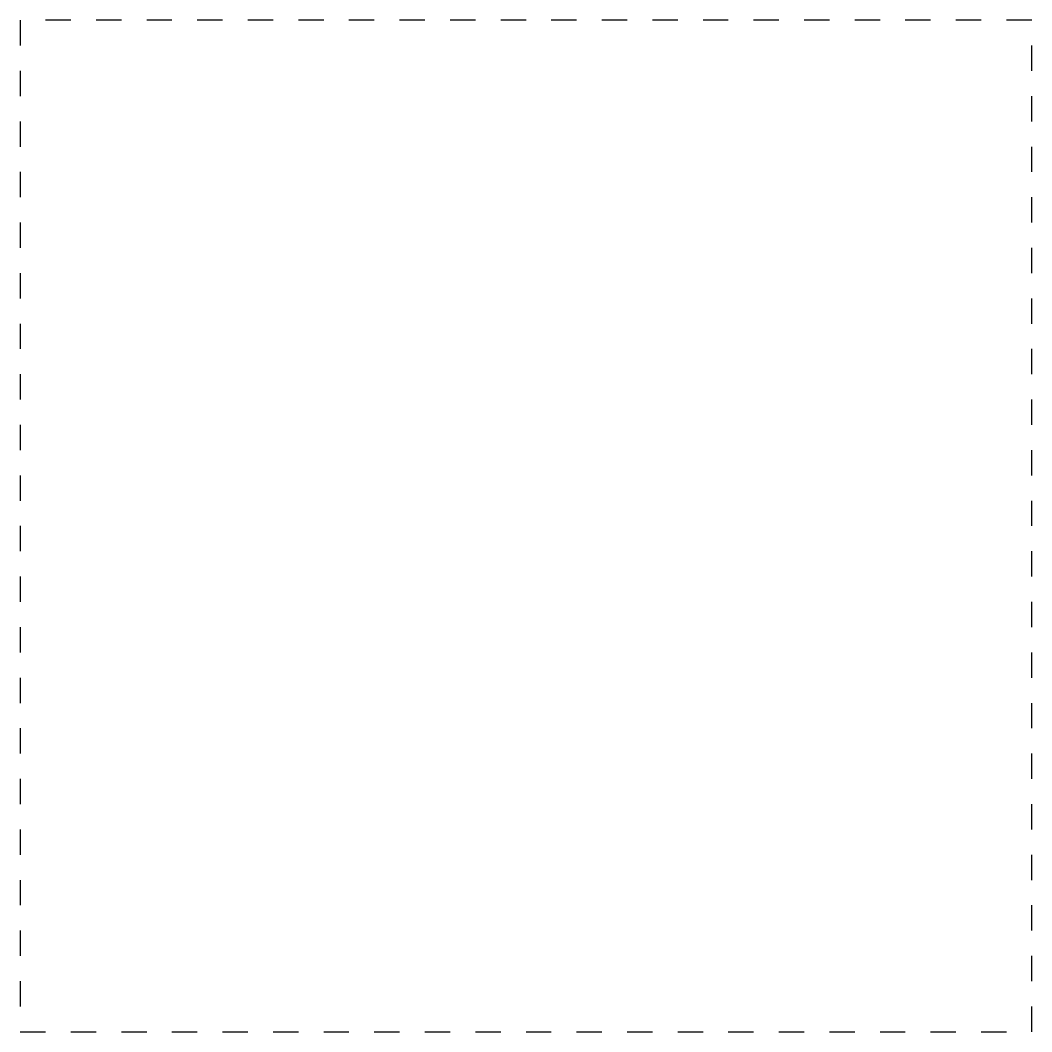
# Model space of a CAD drawing. Extents: x -2 to 2, y -2 to 2.
import ezdxf

# ---------------------------------------------------------------- set-up
doc = ezdxf.new("R2010")
doc.units = 0
doc.header["$LTSCALE"] = 0.2
doc.linetypes.add('HIDDENX2', pattern=[0.75, 0.5, -0.25])

msp = doc.modelspace()

# ---------------------------------------------------------------- linework, layer by layer
at = {"linetype": 'HIDDENX2', "lineweight": -3, "ltscale": 0.5, "flags": 128}
msp.add_lwpolyline([(-2, -2), (2, -2), (2, 2), (-2, 2)], close=True, dxfattribs=at)

doc.saveas('drawing.dxf')
